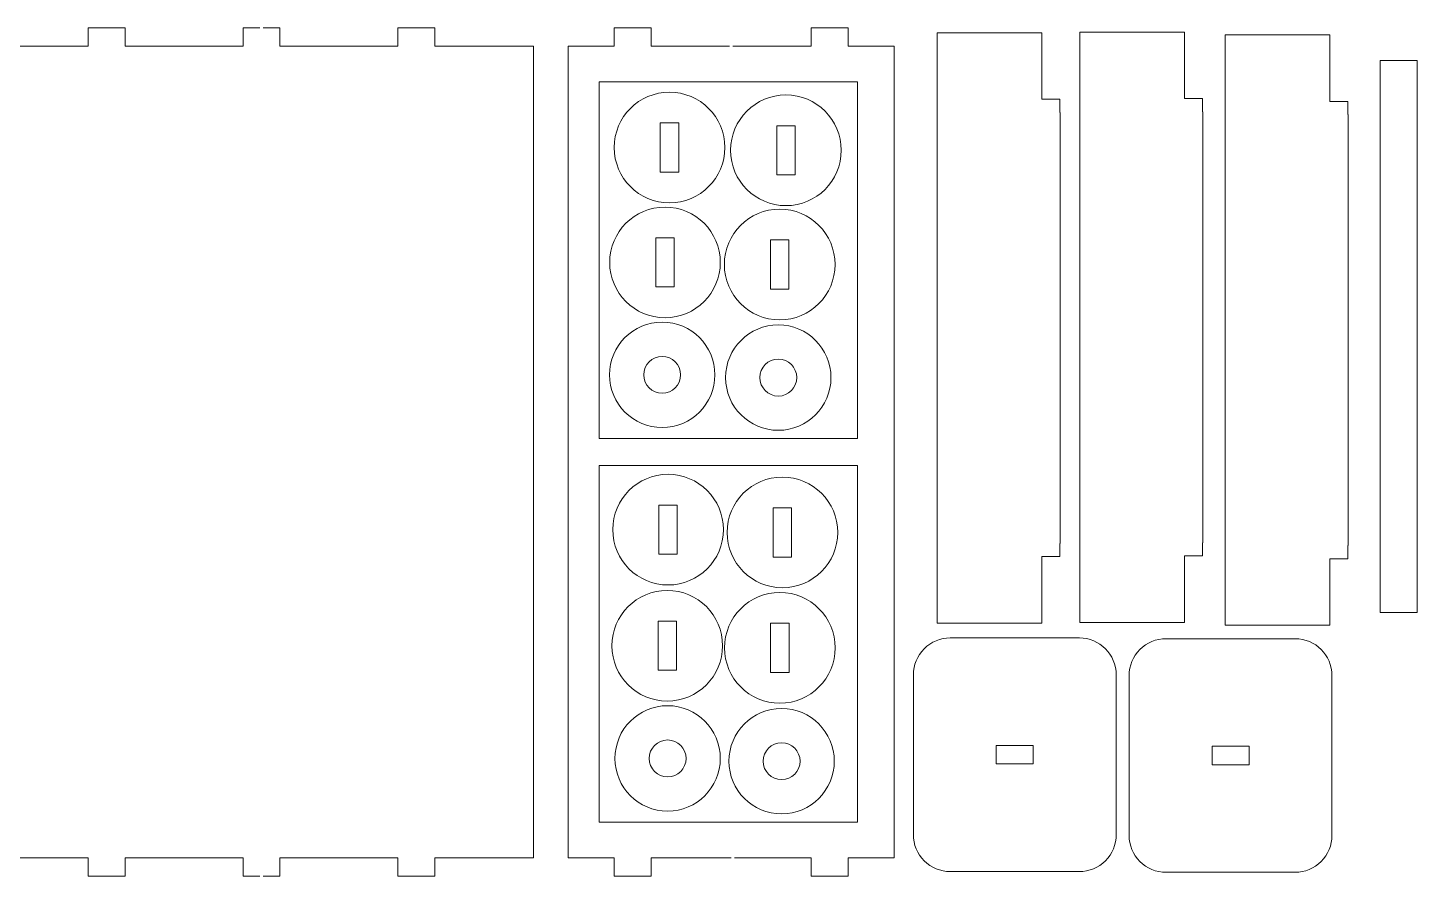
# Model space of a CAD drawing. Header units: centimetres. Extents: x -259 to 261, y 17 to 228.
# Drawn here: x -1.21 to 25.24, y 98.36 to 114.51 of the extents above; entities that cross this region are included whole.
import ezdxf

# ---------------------------------------------------------------- set-up
doc = ezdxf.new("R2010")
doc.units = ezdxf.units.CM
doc.header["$MEASUREMENT"] = 0
doc.layers.add('layer 1', color=7, linetype='Continuous')

msp = doc.modelspace()

# ---------------------------------------------------------------- linework, layer by layer
at = {"layer": 'layer 1', "color": 250, "lineweight": 9}
for points, knots in [([(3.21041, 114.50806), (3.21041, 114.50806), (2.88942, 114.50806), (2.88942, 114.50806), (2.88942, 114.50806), (2.88942, 114.50806), (2.88942, 114.15707), (2.88942, 114.15707), (2.88942, 114.15707), (2.88942, 114.15707), (0.64417, 114.15707), (0.64417, 114.15707), (0.64417, 114.15707), (0.64417, 114.15707), (0.64417, 114.50806), (0.64417, 114.50806), (0.64417, 114.50806), (0.64417, 114.50806), (-0.05782, 114.50806), (-0.05782, 114.50806), (-0.05782, 114.50806), (-0.05782, 114.50806), (-0.05782, 114.15707), (-0.05782, 114.15707), (-0.05782, 114.15707), (-0.05782, 114.15707), (-1.95946, 114.15707), (-1.95946, 114.15707), (-1.95946, 114.15707), (-1.95946, 114.15707), (-1.95946, 98.71306), (-1.95946, 98.71306), (-1.95946, 98.71306), (-1.95946, 98.71306), (-0.05782, 98.71306), (-0.05782, 98.71306), (-0.05782, 98.71306), (-0.05782, 98.71306), (-0.05782, 98.36205), (-0.05782, 98.36205), (-0.05782, 98.36205), (-0.05782, 98.36205), (0.64417, 98.36205), (0.64417, 98.36205), (0.64417, 98.36205), (0.64417, 98.36205), (0.64417, 98.71306), (0.64417, 98.71306), (0.64417, 98.71306), (0.64417, 98.71306), (2.88942, 98.71306), (2.88942, 98.71306), (2.88942, 98.71306), (2.88942, 98.71306), (2.88942, 98.36205), (2.88942, 98.36205), (2.88942, 98.36205), (2.88942, 98.36205), (3.21041, 98.36205), (3.21041, 98.36205)], [0, 0, 0, 0, 0.0625, 0.0625, 0.0625, 0.0625, 0.125, 0.125, 0.125, 0.125, 0.1875, 0.1875, 0.1875, 0.1875, 0.25, 0.25, 0.25, 0.25, 0.3125, 0.3125, 0.3125, 0.3125, 0.375, 0.375, 0.375, 0.375, 0.4375, 0.4375, 0.4375, 0.4375, 0.5, 0.5, 0.5, 0.5, 0.5625, 0.5625, 0.5625, 0.5625, 0.625, 0.625, 0.625, 0.625, 0.6875, 0.6875, 0.6875, 0.6875, 0.75, 0.75, 0.75, 0.75, 0.8125, 0.8125, 0.8125, 0.8125, 0.875, 0.875, 0.875, 0.875, 1, 1, 1, 1]), ([(3.27041, 98.36205), (3.27041, 98.36205), (3.59145, 98.36205), (3.59145, 98.36205), (3.59145, 98.36205), (3.59145, 98.36205), (3.59145, 98.71306), (3.59145, 98.71306), (3.59145, 98.71306), (3.59145, 98.71306), (5.8367, 98.71306), (5.8367, 98.71306), (5.8367, 98.71306), (5.8367, 98.71306), (5.8367, 98.36205), (5.8367, 98.36205), (5.8367, 98.36205), (5.8367, 98.36205), (6.53877, 98.36205), (6.53877, 98.36205), (6.53877, 98.36205), (6.53877, 98.36205), (6.53877, 98.71306), (6.53877, 98.71306), (6.53877, 98.71306), (6.53877, 98.71306), (8.41999, 98.71306), (8.41999, 98.71306), (8.41999, 98.71306), (8.41999, 98.71306), (8.41999, 114.15707), (8.41999, 114.15707), (8.41999, 114.15707), (8.41999, 114.15707), (6.53877, 114.15707), (6.53877, 114.15707), (6.53877, 114.15707), (6.53877, 114.15707), (6.53877, 114.50806), (6.53877, 114.50806), (6.53877, 114.50806), (6.53877, 114.50806), (5.8367, 114.50806), (5.8367, 114.50806), (5.8367, 114.50806), (5.8367, 114.50806), (5.8367, 114.15707), (5.8367, 114.15707), (5.8367, 114.15707), (5.8367, 114.15707), (3.59145, 114.15707), (3.59145, 114.15707), (3.59145, 114.15707), (3.59145, 114.15707), (3.59145, 114.50806), (3.59145, 114.50806), (3.59145, 114.50806), (3.59145, 114.50806), (3.27041, 114.50806), (3.27041, 114.50806)], [0, 0, 0, 0, 0.0625, 0.0625, 0.0625, 0.0625, 0.125, 0.125, 0.125, 0.125, 0.1875, 0.1875, 0.1875, 0.1875, 0.25, 0.25, 0.25, 0.25, 0.3125, 0.3125, 0.3125, 0.3125, 0.375, 0.375, 0.375, 0.375, 0.4375, 0.4375, 0.4375, 0.4375, 0.5, 0.5, 0.5, 0.5, 0.5625, 0.5625, 0.5625, 0.5625, 0.625, 0.625, 0.625, 0.625, 0.6875, 0.6875, 0.6875, 0.6875, 0.75, 0.75, 0.75, 0.75, 0.8125, 0.8125, 0.8125, 0.8125, 0.875, 0.875, 0.875, 0.875, 1, 1, 1, 1]), ([(12.15025, 114.15707), (12.15025, 114.15707), (10.6561, 114.15707), (10.6561, 114.15707), (10.6561, 114.15707), (10.6561, 114.15707), (10.6561, 114.50806), (10.6561, 114.50806), (10.6561, 114.50806), (10.6561, 114.50806), (9.95418, 114.50806), (9.95418, 114.50806), (9.95418, 114.50806), (9.95418, 114.50806), (9.95418, 114.15707), (9.95418, 114.15707), (9.95418, 114.15707), (9.95418, 114.15707), (9.07664, 114.15707), (9.07664, 114.15707), (9.07664, 114.15707), (9.07664, 114.15707), (9.07664, 98.71306), (9.07664, 98.71306), (9.07664, 98.71306), (9.07664, 98.71306), (9.95418, 98.71306), (9.95418, 98.71306), (9.95418, 98.71306), (9.95418, 98.71306), (9.95418, 98.36205), (9.95418, 98.36205), (9.95418, 98.36205), (9.95418, 98.36205), (10.6561, 98.36205), (10.6561, 98.36205), (10.6561, 98.36205), (10.6561, 98.36205), (10.6561, 98.71306), (10.6561, 98.71306), (10.6561, 98.71306), (10.6561, 98.71306), (12.18024, 98.71306), (12.18024, 98.71306)], [0, 0, 0, 0, 0.08333333, 0.08333333, 0.08333333, 0.08333333, 0.16666667, 0.16666667, 0.16666667, 0.16666667, 0.25, 0.25, 0.25, 0.25, 0.33333333, 0.33333333, 0.33333333, 0.33333333, 0.41666667, 0.41666667, 0.41666667, 0.41666667, 0.5, 0.5, 0.5, 0.5, 0.58333333, 0.58333333, 0.58333333, 0.58333333, 0.66666667, 0.66666667, 0.66666667, 0.66666667, 0.75, 0.75, 0.75, 0.75, 0.83333333, 0.83333333, 0.83333333, 0.83333333, 1, 1, 1, 1]), ([(12.24024, 98.71306), (12.24024, 98.71306), (13.70438, 98.71306), (13.70438, 98.71306), (13.70438, 98.71306), (13.70438, 98.71306), (13.70438, 98.36205), (13.70438, 98.36205), (13.70438, 98.36205), (13.70438, 98.36205), (14.40641, 98.36205), (14.40641, 98.36205), (14.40641, 98.36205), (14.40641, 98.36205), (14.40641, 98.71306), (14.40641, 98.71306), (14.40641, 98.71306), (14.40641, 98.71306), (15.28014, 98.71306), (15.28014, 98.71306), (15.28014, 98.71306), (15.28014, 98.71306), (15.28014, 114.15707), (15.28014, 114.15707), (15.28014, 114.15707), (15.28014, 114.15707), (14.40641, 114.15707), (14.40641, 114.15707), (14.40641, 114.15707), (14.40641, 114.15707), (14.40641, 114.50806), (14.40641, 114.50806), (14.40641, 114.50806), (14.40641, 114.50806), (13.70438, 114.50806), (13.70438, 114.50806), (13.70438, 114.50806), (13.70438, 114.50806), (13.70438, 114.15707), (13.70438, 114.15707), (13.70438, 114.15707), (13.70438, 114.15707), (12.21024, 114.15707), (12.21024, 114.15707)], [0, 0, 0, 0, 0.08333333, 0.08333333, 0.08333333, 0.08333333, 0.16666667, 0.16666667, 0.16666667, 0.16666667, 0.25, 0.25, 0.25, 0.25, 0.33333333, 0.33333333, 0.33333333, 0.33333333, 0.41666667, 0.41666667, 0.41666667, 0.41666667, 0.5, 0.5, 0.5, 0.5, 0.58333333, 0.58333333, 0.58333333, 0.58333333, 0.66666667, 0.66666667, 0.66666667, 0.66666667, 0.75, 0.75, 0.75, 0.75, 0.83333333, 0.83333333, 0.83333333, 0.83333333, 1, 1, 1, 1]), ([(18.43523, 112.89886), (18.43523, 112.89886), (18.43523, 113.14886), (18.43523, 113.14886), (18.43523, 113.14886), (18.43523, 113.14886), (18.09025, 113.14886), (18.09025, 113.14886), (18.09025, 113.14886), (18.09025, 113.14886), (18.09025, 113.32527), (18.09025, 113.32527), (18.09025, 113.32527), (18.09025, 113.32527), (18.09025, 114.41163), (18.09025, 114.41163), (18.09025, 114.41163), (18.09025, 114.41163), (16.10127, 114.41163), (16.10127, 114.41163), (16.10127, 114.41163), (16.10127, 114.41163), (16.10127, 103.17961), (16.10127, 103.17961), (16.10127, 103.17961), (16.10127, 103.17961), (18.09025, 103.17961), (18.09025, 103.17961), (18.09025, 103.17961), (18.09025, 103.17961), (18.09025, 104.2659), (18.09025, 104.2659), (18.09025, 104.2659), (18.09025, 104.2659), (18.09025, 104.44527), (18.09025, 104.44527), (18.09025, 104.44527), (18.09025, 104.44527), (18.43523, 104.44527), (18.43523, 104.44527), (18.43523, 104.44527), (18.43523, 104.44527), (18.43523, 104.69512), (18.43523, 104.69512), (18.43523, 104.69512), (18.43523, 104.69512), (18.44125, 104.69512), (18.44125, 104.69512), (18.44125, 104.69512), (18.44125, 104.69512), (18.44125, 112.89886), (18.44125, 112.89886), (18.44125, 112.89886), (18.44125, 112.89886), (18.43523, 112.89886), (18.43523, 112.89886)], [0, 0, 0, 0, 0.06666667, 0.06666667, 0.06666667, 0.06666667, 0.13333333, 0.13333333, 0.13333333, 0.13333333, 0.2, 0.2, 0.2, 0.2, 0.26666667, 0.26666667, 0.26666667, 0.26666667, 0.33333333, 0.33333333, 0.33333333, 0.33333333, 0.4, 0.4, 0.4, 0.4, 0.46666667, 0.46666667, 0.46666667, 0.46666667, 0.53333333, 0.53333333, 0.53333333, 0.53333333, 0.6, 0.6, 0.6, 0.6, 0.66666667, 0.66666667, 0.66666667, 0.66666667, 0.73333333, 0.73333333, 0.73333333, 0.73333333, 0.8, 0.8, 0.8, 0.8, 0.86666667, 0.86666667, 0.86666667, 0.86666667, 1, 1, 1, 1]), ([(21.15127, 112.90981), (21.15127, 112.90981), (21.15127, 113.15981), (21.15127, 113.15981), (21.15127, 113.15981), (21.15127, 113.15981), (20.80629, 113.15981), (20.80629, 113.15981), (20.80629, 113.15981), (20.80629, 113.15981), (20.80629, 113.33622), (20.80629, 113.33622), (20.80629, 113.33622), (20.80629, 113.33622), (20.80629, 114.42258), (20.80629, 114.42258), (20.80629, 114.42258), (20.80629, 114.42258), (18.81731, 114.42258), (18.81731, 114.42258), (18.81731, 114.42258), (18.81731, 114.42258), (18.81731, 103.19056), (18.81731, 103.19056), (18.81731, 103.19056), (18.81731, 103.19056), (20.80629, 103.19056), (20.80629, 103.19056), (20.80629, 103.19056), (20.80629, 103.19056), (20.80629, 104.27685), (20.80629, 104.27685), (20.80629, 104.27685), (20.80629, 104.27685), (20.80629, 104.45622), (20.80629, 104.45622), (20.80629, 104.45622), (20.80629, 104.45622), (21.15127, 104.45622), (21.15127, 104.45622), (21.15127, 104.45622), (21.15127, 104.45622), (21.15127, 104.70607), (21.15127, 104.70607), (21.15127, 104.70607), (21.15127, 104.70607), (21.15729, 104.70607), (21.15729, 104.70607), (21.15729, 104.70607), (21.15729, 104.70607), (21.15729, 112.90981), (21.15729, 112.90981), (21.15729, 112.90981), (21.15729, 112.90981), (21.15127, 112.90981), (21.15127, 112.90981)], [0, 0, 0, 0, 0.06666667, 0.06666667, 0.06666667, 0.06666667, 0.13333333, 0.13333333, 0.13333333, 0.13333333, 0.2, 0.2, 0.2, 0.2, 0.26666667, 0.26666667, 0.26666667, 0.26666667, 0.33333333, 0.33333333, 0.33333333, 0.33333333, 0.4, 0.4, 0.4, 0.4, 0.46666667, 0.46666667, 0.46666667, 0.46666667, 0.53333333, 0.53333333, 0.53333333, 0.53333333, 0.6, 0.6, 0.6, 0.6, 0.66666667, 0.66666667, 0.66666667, 0.66666667, 0.73333333, 0.73333333, 0.73333333, 0.73333333, 0.8, 0.8, 0.8, 0.8, 0.86666667, 0.86666667, 0.86666667, 0.86666667, 1, 1, 1, 1]), ([(23.91797, 112.85825), (23.91797, 112.85825), (23.91797, 113.10825), (23.91797, 113.10825), (23.91797, 113.10825), (23.91797, 113.10825), (23.57299, 113.10825), (23.57299, 113.10825), (23.57299, 113.10825), (23.57299, 113.10825), (23.57299, 113.28466), (23.57299, 113.28466), (23.57299, 113.28466), (23.57299, 113.28466), (23.57299, 114.37102), (23.57299, 114.37102), (23.57299, 114.37102), (23.57299, 114.37102), (21.58401, 114.37102), (21.58401, 114.37102), (21.58401, 114.37102), (21.58401, 114.37102), (21.58401, 103.13899), (21.58401, 103.13899), (21.58401, 103.13899), (21.58401, 103.13899), (23.57299, 103.13899), (23.57299, 103.13899), (23.57299, 103.13899), (23.57299, 103.13899), (23.57299, 104.22529), (23.57299, 104.22529), (23.57299, 104.22529), (23.57299, 104.22529), (23.57299, 104.40466), (23.57299, 104.40466), (23.57299, 104.40466), (23.57299, 104.40466), (23.91797, 104.40466), (23.91797, 104.40466), (23.91797, 104.40466), (23.91797, 104.40466), (23.91797, 104.65451), (23.91797, 104.65451), (23.91797, 104.65451), (23.91797, 104.65451), (23.92399, 104.65451), (23.92399, 104.65451), (23.92399, 104.65451), (23.92399, 104.65451), (23.92399, 112.85825), (23.92399, 112.85825), (23.92399, 112.85825), (23.92399, 112.85825), (23.91797, 112.85825), (23.91797, 112.85825)], [0, 0, 0, 0, 0.06666667, 0.06666667, 0.06666667, 0.06666667, 0.13333333, 0.13333333, 0.13333333, 0.13333333, 0.2, 0.2, 0.2, 0.2, 0.26666667, 0.26666667, 0.26666667, 0.26666667, 0.33333333, 0.33333333, 0.33333333, 0.33333333, 0.4, 0.4, 0.4, 0.4, 0.46666667, 0.46666667, 0.46666667, 0.46666667, 0.53333333, 0.53333333, 0.53333333, 0.53333333, 0.6, 0.6, 0.6, 0.6, 0.66666667, 0.66666667, 0.66666667, 0.66666667, 0.73333333, 0.73333333, 0.73333333, 0.73333333, 0.8, 0.8, 0.8, 0.8, 0.86666667, 0.86666667, 0.86666667, 0.86666667, 1, 1, 1, 1]), ([(24.53404, 103.38294), (24.53404, 103.38294), (25.23796, 103.38294), (25.23796, 103.38294), (25.23796, 103.38294), (25.23796, 103.38294), (25.23796, 113.88294), (25.23796, 113.88294), (25.23796, 113.88294), (25.23796, 113.88294), (24.53404, 113.88294), (24.53404, 113.88294), (24.53404, 113.88294), (24.53404, 113.88294), (24.53404, 103.38294), (24.53404, 103.38294)], [0, 0, 0, 0, 0.2, 0.2, 0.2, 0.2, 0.4, 0.4, 0.4, 0.4, 0.6, 0.6, 0.6, 0.6, 1, 1, 1, 1]), ([(9.6673, 106.69495), (9.6673, 106.69495), (9.6673, 113.48099), (9.6673, 113.48099), (9.6673, 113.48099), (9.6673, 113.48099), (14.58614, 113.48099), (14.58614, 113.48099), (14.58614, 113.48099), (14.58614, 113.48099), (14.58614, 106.69495), (14.58614, 106.69495), (14.58614, 106.69495), (14.58614, 106.69495), (9.6673, 106.69495), (9.6673, 106.69495)], [0, 0, 0, 0, 0.2, 0.2, 0.2, 0.2, 0.4, 0.4, 0.4, 0.4, 0.6, 0.6, 0.6, 0.6, 1, 1, 1, 1]), ([(11.00587, 113.28248), (10.42434, 113.28248), (9.95286, 112.81104), (9.95286, 112.22951), (9.95286, 112.22951), (9.95286, 111.64795), (10.42434, 111.1765), (11.00587, 111.1765), (11.00587, 111.1765), (11.58745, 111.1765), (12.05888, 111.64795), (12.05888, 112.22951), (12.05888, 112.22951), (12.05888, 112.81104), (11.58745, 113.28248), (11.00587, 113.28248)], [0, 0, 0, 0, 0.2, 0.2, 0.2, 0.2, 0.4, 0.4, 0.4, 0.4, 0.6, 0.6, 0.6, 0.6, 1, 1, 1, 1]), ([(13.2225, 113.22953), (12.64097, 113.22953), (12.16949, 112.75811), (12.16949, 112.17657), (12.16949, 112.17657), (12.16949, 111.59505), (12.64097, 111.12356), (13.2225, 111.12356), (13.2225, 111.12356), (13.80407, 111.12356), (14.27551, 111.59505), (14.27551, 112.17657), (14.27551, 112.17657), (14.27551, 112.75811), (13.80407, 113.22953), (13.2225, 113.22953)], [0, 0, 0, 0, 0.2, 0.2, 0.2, 0.2, 0.4, 0.4, 0.4, 0.4, 0.6, 0.6, 0.6, 0.6, 1, 1, 1, 1]), ([(10.83035, 112.69751), (10.83035, 112.69751), (10.83035, 111.76153), (10.83035, 111.76153), (10.83035, 111.76153), (10.83035, 111.76153), (11.18139, 111.76153), (11.18139, 111.76153), (11.18139, 111.76153), (11.18139, 111.76153), (11.18139, 112.69751), (11.18139, 112.69751), (11.18139, 112.69751), (11.18139, 112.69751), (10.83035, 112.69751), (10.83035, 112.69751)], [0, 0, 0, 0, 0.2, 0.2, 0.2, 0.2, 0.4, 0.4, 0.4, 0.4, 0.6, 0.6, 0.6, 0.6, 1, 1, 1, 1]), ([(13.04703, 112.64461), (13.04703, 112.64461), (13.04703, 111.7086), (13.04703, 111.7086), (13.04703, 111.7086), (13.04703, 111.7086), (13.39796, 111.7086), (13.39796, 111.7086), (13.39796, 111.7086), (13.39796, 111.7086), (13.39796, 112.64461), (13.39796, 112.64461), (13.39796, 112.64461), (13.39796, 112.64461), (13.04703, 112.64461), (13.04703, 112.64461)], [0, 0, 0, 0, 0.2, 0.2, 0.2, 0.2, 0.4, 0.4, 0.4, 0.4, 0.6, 0.6, 0.6, 0.6, 1, 1, 1, 1]), ([(10.92029, 111.0961), (10.33877, 111.0961), (9.86728, 110.62468), (9.86728, 110.04315), (9.86728, 110.04315), (9.86728, 109.46156), (10.33877, 108.99014), (10.92029, 108.99014), (10.92029, 108.99014), (11.50187, 108.99014), (11.97331, 109.46156), (11.97331, 110.04315), (11.97331, 110.04315), (11.97331, 110.62468), (11.50187, 111.0961), (10.92029, 111.0961)], [0, 0, 0, 0, 0.2, 0.2, 0.2, 0.2, 0.4, 0.4, 0.4, 0.4, 0.6, 0.6, 0.6, 0.6, 1, 1, 1, 1]), ([(13.10347, 111.05642), (12.52189, 111.05642), (12.05041, 110.58497), (12.05041, 110.00346), (12.05041, 110.00346), (12.05041, 109.42188), (12.52189, 108.95045), (13.10347, 108.95045), (13.10347, 108.95045), (13.685, 108.95045), (14.15643, 109.42188), (14.15643, 110.00346), (14.15643, 110.00346), (14.15643, 110.58497), (13.685, 111.05642), (13.10347, 111.05642)], [0, 0, 0, 0, 0.2, 0.2, 0.2, 0.2, 0.4, 0.4, 0.4, 0.4, 0.6, 0.6, 0.6, 0.6, 1, 1, 1, 1]), ([(11.09581, 110.51112), (11.09581, 110.51112), (10.74478, 110.51112), (10.74478, 110.51112), (10.74478, 110.51112), (10.74478, 110.51112), (10.74478, 109.57517), (10.74478, 109.57517), (10.74478, 109.57517), (10.74478, 109.57517), (11.09581, 109.57517), (11.09581, 109.57517), (11.09581, 109.57517), (11.09581, 109.57517), (11.09581, 110.51112), (11.09581, 110.51112)], [0, 0, 0, 0, 0.2, 0.2, 0.2, 0.2, 0.4, 0.4, 0.4, 0.4, 0.6, 0.6, 0.6, 0.6, 1, 1, 1, 1]), ([(13.27894, 110.47144), (13.27894, 110.47144), (12.92795, 110.47144), (12.92795, 110.47144), (12.92795, 110.47144), (12.92795, 110.47144), (12.92795, 109.53547), (12.92795, 109.53547), (12.92795, 109.53547), (12.92795, 109.53547), (13.27894, 109.53547), (13.27894, 109.53547), (13.27894, 109.53547), (13.27894, 109.53547), (13.27894, 110.47144), (13.27894, 110.47144)], [0, 0, 0, 0, 0.2, 0.2, 0.2, 0.2, 0.4, 0.4, 0.4, 0.4, 0.6, 0.6, 0.6, 0.6, 1, 1, 1, 1]), ([(10.86735, 108.90628), (10.31354, 108.90628), (9.86459, 108.45739), (9.86459, 107.90363), (9.86459, 107.90363), (9.86459, 107.34986), (10.31354, 106.90092), (10.86735, 106.90092), (10.86735, 106.90092), (11.42112, 106.90092), (11.87006, 107.34986), (11.87006, 107.90363), (11.87006, 107.90363), (11.87006, 108.45739), (11.42112, 108.90628), (10.86735, 108.90628)], [0, 0, 0, 0, 0.2, 0.2, 0.2, 0.2, 0.4, 0.4, 0.4, 0.4, 0.6, 0.6, 0.6, 0.6, 1, 1, 1, 1]), ([(12.07421, 107.85069), (12.07421, 107.29693), (12.52316, 106.84802), (13.07692, 106.84802), (13.07692, 106.84802), (13.63069, 106.84802), (14.07964, 107.29693), (14.07964, 107.85069), (14.07964, 107.85069), (14.07964, 108.40444), (13.63069, 108.8534), (13.07692, 108.8534), (13.07692, 108.8534), (12.52316, 108.8534), (12.07421, 108.40444), (12.07421, 107.85069)], [0, 0, 0, 0, 0.2, 0.2, 0.2, 0.2, 0.4, 0.4, 0.4, 0.4, 0.6, 0.6, 0.6, 0.6, 1, 1, 1, 1]), ([(10.86735, 108.25462), (10.67346, 108.25462), (10.51637, 108.09746), (10.51637, 107.90363), (10.51637, 107.90363), (10.51637, 107.70979), (10.67346, 107.55258), (10.86735, 107.55258), (10.86735, 107.55258), (11.0612, 107.55258), (11.21834, 107.70979), (11.21834, 107.90363), (11.21834, 107.90363), (11.21834, 108.09746), (11.0612, 108.25462), (10.86735, 108.25462)], [0, 0, 0, 0, 0.2, 0.2, 0.2, 0.2, 0.4, 0.4, 0.4, 0.4, 0.6, 0.6, 0.6, 0.6, 1, 1, 1, 1]), ([(12.72594, 107.85069), (12.72594, 107.65684), (12.88308, 107.4997), (13.07692, 107.4997), (13.07692, 107.4997), (13.27077, 107.4997), (13.42791, 107.65684), (13.42791, 107.85069), (13.42791, 107.85069), (13.42791, 108.04453), (13.27077, 108.20172), (13.07692, 108.20172), (13.07692, 108.20172), (12.88308, 108.20172), (12.72594, 108.04453), (12.72594, 107.85069)], [0, 0, 0, 0, 0.2, 0.2, 0.2, 0.2, 0.4, 0.4, 0.4, 0.4, 0.6, 0.6, 0.6, 0.6, 1, 1, 1, 1]), ([(9.6673, 99.38917), (9.6673, 99.38917), (9.6673, 106.17518), (9.6673, 106.17518), (9.6673, 106.17518), (9.6673, 106.17518), (14.58614, 106.17518), (14.58614, 106.17518), (14.58614, 106.17518), (14.58614, 106.17518), (14.58614, 99.38917), (14.58614, 99.38917), (14.58614, 99.38917), (14.58614, 99.38917), (9.6673, 99.38917), (9.6673, 99.38917)], [0, 0, 0, 0, 0.2, 0.2, 0.2, 0.2, 0.4, 0.4, 0.4, 0.4, 0.6, 0.6, 0.6, 0.6, 1, 1, 1, 1]), ([(10.9782, 106.01026), (10.39662, 106.01026), (9.92514, 105.53878), (9.92514, 104.9573), (9.92514, 104.9573), (9.92514, 104.37572), (10.39662, 103.90424), (10.9782, 103.90424), (10.9782, 103.90424), (11.55973, 103.90424), (12.03116, 104.37572), (12.03116, 104.9573), (12.03116, 104.9573), (12.03116, 105.53878), (11.55973, 106.01026), (10.9782, 106.01026)], [0, 0, 0, 0, 0.2, 0.2, 0.2, 0.2, 0.4, 0.4, 0.4, 0.4, 0.6, 0.6, 0.6, 0.6, 1, 1, 1, 1]), ([(13.15478, 105.95733), (12.57325, 105.95733), (12.10177, 105.48589), (12.10177, 104.90437), (12.10177, 104.90437), (12.10177, 104.32278), (12.57325, 103.85136), (13.15478, 103.85136), (13.15478, 103.85136), (13.73635, 103.85136), (14.20779, 104.32278), (14.20779, 104.90437), (14.20779, 104.90437), (14.20779, 105.48589), (13.73635, 105.95733), (13.15478, 105.95733)], [0, 0, 0, 0, 0.2, 0.2, 0.2, 0.2, 0.4, 0.4, 0.4, 0.4, 0.6, 0.6, 0.6, 0.6, 1, 1, 1, 1]), ([(11.15367, 105.42528), (11.15367, 105.42528), (10.80268, 105.42528), (10.80268, 105.42528), (10.80268, 105.42528), (10.80268, 105.42528), (10.80268, 104.48927), (10.80268, 104.48927), (10.80268, 104.48927), (10.80268, 104.48927), (11.15367, 104.48927), (11.15367, 104.48927), (11.15367, 104.48927), (11.15367, 104.48927), (11.15367, 105.42528), (11.15367, 105.42528)], [0, 0, 0, 0, 0.2, 0.2, 0.2, 0.2, 0.4, 0.4, 0.4, 0.4, 0.6, 0.6, 0.6, 0.6, 1, 1, 1, 1]), ([(13.3303, 105.37235), (13.3303, 105.37235), (12.97931, 105.37235), (12.97931, 105.37235), (12.97931, 105.37235), (12.97931, 105.37235), (12.97931, 104.43638), (12.97931, 104.43638), (12.97931, 104.43638), (12.97931, 104.43638), (13.3303, 104.43638), (13.3303, 104.43638), (13.3303, 104.43638), (13.3303, 104.43638), (13.3303, 105.37235), (13.3303, 105.37235)], [0, 0, 0, 0, 0.2, 0.2, 0.2, 0.2, 0.4, 0.4, 0.4, 0.4, 0.6, 0.6, 0.6, 0.6, 1, 1, 1, 1]), ([(10.96323, 103.80097), (10.38166, 103.80097), (9.91022, 103.32947), (9.91022, 102.748), (9.91022, 102.748), (9.91022, 102.16643), (10.38166, 101.69498), (10.96323, 101.69498), (10.96323, 101.69498), (11.54476, 101.69498), (12.0162, 102.16643), (12.0162, 102.748), (12.0162, 102.748), (12.0162, 103.32947), (11.54476, 103.80097), (10.96323, 103.80097)], [0, 0, 0, 0, 0.2, 0.2, 0.2, 0.2, 0.4, 0.4, 0.4, 0.4, 0.6, 0.6, 0.6, 0.6, 1, 1, 1, 1]), ([(13.10636, 103.76127), (12.52478, 103.76127), (12.05335, 103.28978), (12.05335, 102.7083), (12.05335, 102.7083), (12.05335, 102.12674), (12.52478, 101.65529), (13.10636, 101.65529), (13.10636, 101.65529), (13.68789, 101.65529), (14.15932, 102.12674), (14.15932, 102.7083), (14.15932, 102.7083), (14.15932, 103.28978), (13.68789, 103.76127), (13.10636, 103.76127)], [0, 0, 0, 0, 0.2, 0.2, 0.2, 0.2, 0.4, 0.4, 0.4, 0.4, 0.6, 0.6, 0.6, 0.6, 1, 1, 1, 1]), ([(11.1387, 103.21599), (11.1387, 103.21599), (10.78772, 103.21599), (10.78772, 103.21599), (10.78772, 103.21599), (10.78772, 103.21599), (10.78772, 102.28001), (10.78772, 102.28001), (10.78772, 102.28001), (10.78772, 102.28001), (11.1387, 102.28001), (11.1387, 102.28001), (11.1387, 102.28001), (11.1387, 102.28001), (11.1387, 103.21599), (11.1387, 103.21599)], [0, 0, 0, 0, 0.2, 0.2, 0.2, 0.2, 0.4, 0.4, 0.4, 0.4, 0.6, 0.6, 0.6, 0.6, 1, 1, 1, 1]), ([(12.93084, 103.17634), (12.93084, 103.17634), (12.93084, 102.24033), (12.93084, 102.24033), (12.93084, 102.24033), (12.93084, 102.24033), (13.28183, 102.24033), (13.28183, 102.24033), (13.28183, 102.24033), (13.28183, 102.24033), (13.28183, 103.17634), (13.28183, 103.17634), (13.28183, 103.17634), (13.28183, 103.17634), (12.93084, 103.17634), (12.93084, 103.17634)], [0, 0, 0, 0, 0.2, 0.2, 0.2, 0.2, 0.4, 0.4, 0.4, 0.4, 0.6, 0.6, 0.6, 0.6, 1, 1, 1, 1]), ([(15.64795, 102.19498), (15.64795, 102.38116), (15.7219, 102.55972), (15.85356, 102.69137), (15.85356, 102.69137), (15.98521, 102.82303), (16.16377, 102.89698), (16.34995, 102.89698), (16.34995, 102.89698), (16.34995, 102.89698), (18.80695, 102.89698), (18.80695, 102.89698), (18.80695, 102.89698), (19.19465, 102.89698), (19.50895, 102.58268), (19.50895, 102.19498), (19.50895, 102.19498), (19.50895, 102.19498), (19.50895, 99.15298), (19.50895, 99.15298), (19.50895, 99.15298), (19.50895, 98.9668), (19.435, 98.78824), (19.30334, 98.65659), (19.30334, 98.65659), (19.17169, 98.52493), (18.99313, 98.45098), (18.80695, 98.45098), (18.80695, 98.45098), (18.80695, 98.45098), (16.34995, 98.45098), (16.34995, 98.45098), (16.34995, 98.45098), (16.16377, 98.45098), (15.98521, 98.52493), (15.85356, 98.65659), (15.85356, 98.65659), (15.7219, 98.78824), (15.64795, 98.9668), (15.64795, 99.15298), (15.64795, 99.15298), (15.64795, 99.15298), (15.64795, 102.19498), (15.64795, 102.19498)], [0, 0, 0, 0, 0.08333333, 0.08333333, 0.08333333, 0.08333333, 0.16666667, 0.16666667, 0.16666667, 0.16666667, 0.25, 0.25, 0.25, 0.25, 0.33333333, 0.33333333, 0.33333333, 0.33333333, 0.41666667, 0.41666667, 0.41666667, 0.41666667, 0.5, 0.5, 0.5, 0.5, 0.58333333, 0.58333333, 0.58333333, 0.58333333, 0.66666667, 0.66666667, 0.66666667, 0.66666667, 0.75, 0.75, 0.75, 0.75, 0.83333333, 0.83333333, 0.83333333, 0.83333333, 1, 1, 1, 1]), ([(19.75426, 102.18046), (19.75426, 102.36664), (19.82821, 102.5452), (19.95987, 102.67685), (19.95987, 102.67685), (20.09152, 102.80851), (20.27008, 102.88246), (20.45626, 102.88246), (20.45626, 102.88246), (20.45626, 102.88246), (22.91326, 102.88246), (22.91326, 102.88246), (22.91326, 102.88246), (23.30096, 102.88246), (23.61526, 102.56816), (23.61526, 102.18046), (23.61526, 102.18046), (23.61526, 102.18046), (23.61526, 99.13846), (23.61526, 99.13846), (23.61526, 99.13846), (23.61526, 98.95228), (23.54131, 98.77372), (23.40965, 98.64207), (23.40965, 98.64207), (23.278, 98.51041), (23.09944, 98.43646), (22.91326, 98.43646), (22.91326, 98.43646), (22.91326, 98.43646), (20.45626, 98.43646), (20.45626, 98.43646), (20.45626, 98.43646), (20.27008, 98.43646), (20.09152, 98.51041), (19.95987, 98.64207), (19.95987, 98.64207), (19.82821, 98.77372), (19.75426, 98.95228), (19.75426, 99.13846), (19.75426, 99.13846), (19.75426, 99.13846), (19.75426, 102.18046), (19.75426, 102.18046)], [0, 0, 0, 0, 0.08333333, 0.08333333, 0.08333333, 0.08333333, 0.16666667, 0.16666667, 0.16666667, 0.16666667, 0.25, 0.25, 0.25, 0.25, 0.33333333, 0.33333333, 0.33333333, 0.33333333, 0.41666667, 0.41666667, 0.41666667, 0.41666667, 0.5, 0.5, 0.5, 0.5, 0.58333333, 0.58333333, 0.58333333, 0.58333333, 0.66666667, 0.66666667, 0.66666667, 0.66666667, 0.75, 0.75, 0.75, 0.75, 0.83333333, 0.83333333, 0.83333333, 0.83333333, 1, 1, 1, 1]), ([(11.97329, 100.60379), (11.97329, 101.15753), (11.52435, 101.60645), (10.97053, 101.60645), (10.97053, 101.60645), (10.41682, 101.60645), (9.96782, 101.15753), (9.96782, 100.60379), (9.96782, 100.60379), (9.96782, 100.04999), (10.41682, 99.60104), (10.97053, 99.60104), (10.97053, 99.60104), (11.52435, 99.60104), (11.97329, 100.04999), (11.97329, 100.60379)], [0, 0, 0, 0, 0.2, 0.2, 0.2, 0.2, 0.4, 0.4, 0.4, 0.4, 0.6, 0.6, 0.6, 0.6, 1, 1, 1, 1]), ([(13.14015, 101.55353), (12.58639, 101.55353), (12.13744, 101.10461), (12.13744, 100.55087), (12.13744, 100.55087), (12.13744, 99.99705), (12.58639, 99.54812), (13.14015, 99.54812), (13.14015, 99.54812), (13.69392, 99.54812), (14.14286, 99.99705), (14.14286, 100.55087), (14.14286, 100.55087), (14.14286, 101.10461), (13.69392, 101.55353), (13.14015, 101.55353)], [0, 0, 0, 0, 0.2, 0.2, 0.2, 0.2, 0.4, 0.4, 0.4, 0.4, 0.6, 0.6, 0.6, 0.6, 1, 1, 1, 1]), ([(11.32157, 100.60379), (11.32157, 100.79761), (11.16443, 100.95475), (10.97053, 100.95475), (10.97053, 100.95475), (10.77669, 100.95475), (10.6196, 100.79761), (10.6196, 100.60379), (10.6196, 100.60379), (10.6196, 100.4099), (10.77669, 100.25277), (10.97053, 100.25277), (10.97053, 100.25277), (11.16443, 100.25277), (11.32157, 100.4099), (11.32157, 100.60379)], [0, 0, 0, 0, 0.2, 0.2, 0.2, 0.2, 0.4, 0.4, 0.4, 0.4, 0.6, 0.6, 0.6, 0.6, 1, 1, 1, 1]), ([(13.14015, 100.90184), (12.94626, 100.90184), (12.78917, 100.7447), (12.78917, 100.55087), (12.78917, 100.55087), (12.78917, 100.35698), (12.94626, 100.19985), (13.14015, 100.19985), (13.14015, 100.19985), (13.334, 100.19985), (13.49119, 100.35698), (13.49119, 100.55087), (13.49119, 100.55087), (13.49119, 100.7447), (13.334, 100.90184), (13.14015, 100.90184)], [0, 0, 0, 0, 0.2, 0.2, 0.2, 0.2, 0.4, 0.4, 0.4, 0.4, 0.6, 0.6, 0.6, 0.6, 1, 1, 1, 1]), ([(17.22649, 100.498), (17.22649, 100.498), (17.93041, 100.498), (17.93041, 100.498), (17.93041, 100.498), (17.93041, 100.498), (17.93041, 100.84996), (17.93041, 100.84996), (17.93041, 100.84996), (17.93041, 100.84996), (17.22649, 100.84996), (17.22649, 100.84996), (17.22649, 100.84996), (17.22649, 100.84996), (17.22649, 100.498), (17.22649, 100.498)], [0, 0, 0, 0, 0.2, 0.2, 0.2, 0.2, 0.4, 0.4, 0.4, 0.4, 0.6, 0.6, 0.6, 0.6, 1, 1, 1, 1]), ([(21.3328, 100.48348), (21.3328, 100.48348), (22.03672, 100.48348), (22.03672, 100.48348), (22.03672, 100.48348), (22.03672, 100.48348), (22.03672, 100.83544), (22.03672, 100.83544), (22.03672, 100.83544), (22.03672, 100.83544), (21.3328, 100.83544), (21.3328, 100.83544), (21.3328, 100.83544), (21.3328, 100.83544), (21.3328, 100.48348), (21.3328, 100.48348)], [0, 0, 0, 0, 0.2, 0.2, 0.2, 0.2, 0.4, 0.4, 0.4, 0.4, 0.6, 0.6, 0.6, 0.6, 1, 1, 1, 1])]:
    msp.add_open_spline(points, degree=3, knots=knots, dxfattribs=at)

doc.saveas('drawing.dxf')
